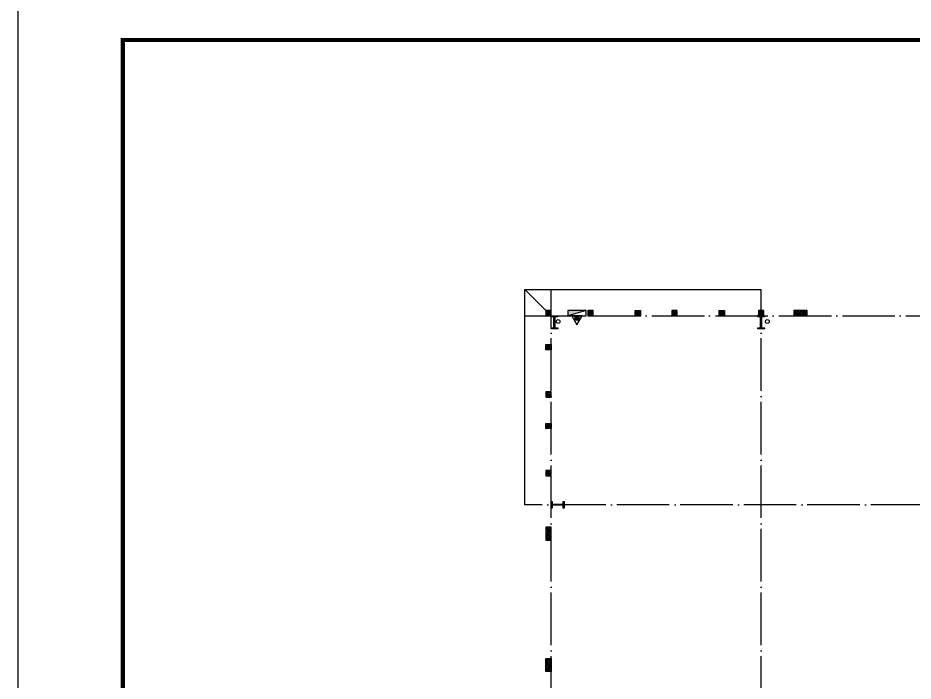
# Model space of a CAD drawing. Extents: x 1036631 to 1215829, y 514619 to 909419.
# Drawn here: x 1096949 to 1131059, y 757406 to 782659 of the extents above; entities that cross this region are included whole.
import ezdxf

# ---------------------------------------------------------------- set-up
doc = ezdxf.new("R2010")
doc.units = 0
doc.header["$LTSCALE"] = 1000
doc.header["$MEASUREMENT"] = 0
doc.linetypes.add('DOTE', pattern=[2.42, 2, -0.2, 0.02, -0.2])
for name, color, linetype in [('DOTE', 1, 'Continuous'), ('EQUIP_消火栓', 7, 'Continuous'), ('EQUIP_消防', 7, 'Continuous'), ('GZ', 7, 'Continuous'), ('PUB_TITLE', 4, 'Continuous'), ('VPIPE-消防', 1, 'TG_XH'), ('刚柱', 2, 'Continuous'), ('卫浴', 7, 'Continuous'), ('散水', 32, 'Continuous')]:
    doc.layers.add(name, color=color, linetype=linetype)
doc.styles.add('TG_LINETYPE', font='SIMPLEX', dxfattribs={"width": 0.8, "height": 3, "bigfont": 'HZTXT'})
doc.linetypes.add('TG_XH', pattern='A,2,-0.6,["XH",TG_LINETYPE,S=0.1,R=0,X=-0.52,Y=-0.15],0', length=2.6)

# ---------------------------------------------------------------- blocks, each defined once
blk = doc.blocks.new('sdhfxdhnfdhx')
h = blk.add_hatch(color=256)
h.paths.add_polyline_path([(3050366, 936899), (3050616, 936899), (3050616, 936859), (3050366, 936859)])
h.paths.add_polyline_path([(3050511, 937319), (3050511, 936899), (3050471, 936899), (3050471, 937319)])
h.paths.add_polyline_path([(3050366, 937359), (3050616, 937359), (3050616, 937319), (3050366, 937319)])
for points in [[(3050366, 937359), (3050616, 937359), (3050616, 937319), (3050366, 937319)], [(3050511, 937319), (3050511, 936899), (3050471, 936899), (3050471, 937319)], [(3050366, 936899), (3050616, 936899), (3050616, 936859), (3050366, 936859)]]:
    blk.add_lwpolyline(points, close=True)
blk = doc.blocks.new('$ATTACHMENT$00000214')
h = blk.add_hatch()
h.set_pattern_fill('ANSI31', color=256, scale=200, style=0)
h.set_pattern_definition([(45, (-38543.802, -6842.639), (-17.67767, 17.67767), [])])
h.paths.add_polyline_path([(-65, 2), (65, 2), (65, -128), (-65, -128)])
for points in [[(0, 172), (-198, -172), (198, -172)], [(-65, 2), (65, 2), (65, -128), (-65, -128)]]:
    blk.add_lwpolyline(points, close=True)
blk = doc.blocks.new('$TwtSys$00000434')
for p, q in [((-0.5, 0.5), (-0.5, -0.5)), ((-0.5, -0.5), (0.5, 0.5)), ((0.5, 0.5), (-0.5, 0.5)), ((0.5, -0.5), (0.5, 0.5)), ((-0.5, -0.5), (0.5, -0.5))]:
    blk.add_line(p, q)
blk.add_solid([(0.5, -0.5), (0.5, 0.5), (-0.5, -0.5)])
blk = doc.blocks.new('xhs')
at = {"layer": 'EQUIP_消火栓', "xscale": 700.0000000000026, "yscale": 200, "zscale": 700, "rotation": 359.9999949910357}
blk.add_blockref('$TwtSys$00000434', (4416311, -1410339), dxfattribs=at)
at = {"layer": 'EQUIP_消防'}
blk.add_blockref('$ATTACHMENT$00000214', (4416311, -1410067), dxfattribs=at)

msp = doc.modelspace()

# ---------------------------------------------------------------- hatches: boundary and pattern name
at = {"layer": 'GZ'}
h = msp.add_hatch(dxfattribs=at)
h.set_pattern_fill('钢筋混凝土', color=256, scale=20, style=0)
h.set_pattern_definition([(135, (1170651.187, 695713.577), (35.35534, 35.35534), []), (130, (1170651.19, 695713.58), (-143.45204, -12.55043), [15, -165]), (185, (1170651.19, 695713.58), (27.75027, 150.43843), [12, -132]), (79.5486, (1170639.23, 695712.53), (-115.70188, 137.8879), [12.74804, -140.22842]), (133.8158, (1170651.19, 695753.58), (-213.4482, -33.1038), [22.5, -247.5]), (83.3644, (1170633.4, 695750.82), (-186.93254, 194.82357), [19.12206, -210.3426]), (188.8158, (1170651.19, 695753.58), (-186.9324, 194.8237), [18, -198]), (159, (1170631.19, 695743.58), (-119.38141, -80.52378), [15, -165]), (214, (1170631.19, 695743.58), (-48.66307, 145.03), [12, -132]), (108.5486, (1170621.24, 695736.87), (-168.04453, 64.5061), [12.74804, -140.22842]), (142.5, (1170651.187, 695713.577), (-2.43197, 66.57877), [0, -130.4, 0, -134, 0, -132.5]), (172.5, (1170651.19, 695713.58), (-52.61391, 78.88234), [0, -76.4, 0, -127.4, 0, -50.5]), (212.5, (1170695.787, 695713.58), (-106.764487, -4.510974), [0, -50, 0, -156, 0, -207]), (222.5, (1170715.79, 695713.58), (-116.63723, 20.021), [0, -65, 0, -103.6, 0, -147])])
h.paths.add_polyline_path([(1117267, 771519), (1117067, 771519), (1117067, 771319), (1117267, 771319)])
h = msp.add_hatch(dxfattribs=at)
h.set_pattern_fill('钢筋混凝土', color=256, scale=20, style=0)
h.set_pattern_definition([(135, (1172251.13, 695713.577), (35.35534, 35.35534), []), (130, (1172251.13, 695713.58), (-143.45204, -12.55043), [15, -165]), (185, (1172251.13, 695713.58), (27.75027, 150.43843), [12, -132]), (79.5486, (1172239.17, 695712.53), (-115.70188, 137.8879), [12.74804, -140.22842]), (133.8158, (1172251.13, 695753.58), (-213.4482, -33.1038), [22.5, -247.5]), (83.3644, (1172233.34, 695750.82), (-186.93254, 194.82357), [19.12206, -210.3426]), (188.8158, (1172251.13, 695753.58), (-186.9324, 194.8237), [18, -198]), (159, (1172231.13, 695743.58), (-119.38141, -80.52378), [15, -165]), (214, (1172231.13, 695743.58), (-48.66307, 145.03), [12, -132]), (108.5486, (1172221.18, 695736.87), (-168.04453, 64.5061), [12.74804, -140.22842]), (142.5, (1172251.13, 695713.577), (-2.43197, 66.57877), [0, -130.4, 0, -134, 0, -132.5]), (172.5, (1172251.13, 695713.58), (-52.61391, 78.88234), [0, -76.4, 0, -127.4, 0, -50.5]), (212.5, (1172295.73, 695713.58), (-106.764487, -4.510974), [0, -50, 0, -156, 0, -207]), (222.5, (1172315.73, 695713.58), (-116.63723, 20.021), [0, -65, 0, -103.6, 0, -147])])
h.paths.add_polyline_path([(1118866, 771519), (1118666, 771519), (1118666, 771319), (1118866, 771319)])
h = msp.add_hatch(dxfattribs=at)
h.set_pattern_fill('钢筋混凝土', color=256, scale=20, style=0)
h.set_pattern_definition([(45, (1067081.844, 695713.577), (-35.35534, 35.35534), []), (50, (1067081.84, 695713.58), (143.45204, -12.55043), [15, -165]), (355, (1067081.84, 695713.58), (-27.75027, 150.43843), [12, -132]), (100.4514, (1067093.8, 695712.53), (115.70188, 137.8879), [12.74804, -140.22842]), (46.1842, (1067081.84, 695753.58), (213.4482, -33.1038), [22.5, -247.5]), (96.6356, (1067099.63, 695750.82), (186.93254, 194.82357), [19.12206, -210.3426]), (351.1842, (1067081.84, 695753.58), (186.9324, 194.8237), [18, -198]), (21, (1067101.84, 695743.58), (119.38141, -80.52378), [15, -165]), (326, (1067101.84, 695743.58), (48.66307, 145.03), [12, -132]), (71.4514, (1067111.79, 695736.87), (168.04453, 64.5061), [12.74804, -140.22842]), (37.5, (1067081.844, 695713.577), (2.43197, 66.57877), [0, -130.4, 0, -134, 0, -132.5]), (7.5, (1067081.844, 695713.58), (52.61391, 78.88234), [0, -76.4, 0, -127.4, 0, -50.5]), (327.5, (1067037.244, 695713.58), (106.764487, -4.510974), [0, -50, 0, -156, 0, -207]), (317.5, (1067017.24, 695713.58), (116.63723, 20.021), [0, -65, 0, -103.6, 0, -147])])
h.paths.add_polyline_path([(1120466, 771519), (1120666, 771519), (1120666, 771319), (1120466, 771319)])
h = msp.add_hatch(dxfattribs=at)
h.set_pattern_fill('钢筋混凝土', color=256, scale=20, style=0)
h.set_pattern_definition([(135, (1175451.435, 695713.577), (35.35534, 35.35534), []), (130, (1175451.43, 695713.58), (-143.45204, -12.55043), [15, -165]), (185, (1175451.43, 695713.58), (27.75027, 150.43843), [12, -132]), (79.5486, (1175439.48, 695712.53), (-115.70188, 137.8879), [12.74804, -140.22842]), (133.8158, (1175451.43, 695753.58), (-213.4482, -33.1038), [22.5, -247.5]), (83.3644, (1175433.65, 695750.82), (-186.93254, 194.82357), [19.12206, -210.3426]), (188.8158, (1175451.43, 695753.58), (-186.9324, 194.8237), [18, -198]), (159, (1175431.43, 695743.58), (-119.38141, -80.52378), [15, -165]), (214, (1175431.43, 695743.58), (-48.66307, 145.03), [12, -132]), (108.5486, (1175421.49, 695736.87), (-168.04453, 64.5061), [12.74804, -140.22842]), (142.5, (1175451.435, 695713.577), (-2.43197, 66.57877), [0, -130.4, 0, -134, 0, -132.5]), (172.5, (1175451.435, 695713.58), (-52.61391, 78.88234), [0, -76.4, 0, -127.4, 0, -50.5]), (212.5, (1175496.035, 695713.58), (-106.764487, -4.510974), [0, -50, 0, -156, 0, -207]), (222.5, (1175516.035, 695713.58), (-116.63723, 20.021), [0, -65, 0, -103.6, 0, -147])])
h.paths.add_polyline_path([(1122067, 771519), (1121867, 771519), (1121867, 771319), (1122067, 771319)])
h = msp.add_hatch(dxfattribs=at)
h.set_pattern_fill('钢筋混凝土', color=256, scale=20, style=0)
h.set_pattern_definition([(45, (1070282.15, 695713.577), (-35.35534, 35.35534), []), (50, (1070282.15, 695713.58), (143.45204, -12.55043), [15, -165]), (355, (1070282.15, 695713.58), (-27.75027, 150.43843), [12, -132]), (100.4514, (1070294.1, 695712.53), (115.70188, 137.8879), [12.74804, -140.22842]), (46.1842, (1070282.15, 695753.58), (213.4482, -33.1038), [22.5, -247.5]), (96.6356, (1070299.94, 695750.82), (186.93254, 194.82357), [19.12206, -210.3426]), (351.1842, (1070282.15, 695753.58), (186.9324, 194.8237), [18, -198]), (21, (1070302.15, 695743.58), (119.38141, -80.52378), [15, -165]), (326, (1070302.15, 695743.58), (48.66307, 145.03), [12, -132]), (71.4514, (1070312.1, 695736.87), (168.04453, 64.5061), [12.74804, -140.22842]), (37.5, (1070282.15, 695713.577), (2.43197, 66.57877), [0, -130.4, 0, -134, 0, -132.5]), (7.5, (1070282.15, 695713.58), (52.61391, 78.88234), [0, -76.4, 0, -127.4, 0, -50.5]), (327.5, (1070237.55, 695713.58), (106.764487, -4.510974), [0, -50, 0, -156, 0, -207]), (317.5, (1070217.55, 695713.58), (116.63723, 20.021), [0, -65, 0, -103.6, 0, -147])])
h.paths.add_polyline_path([(1123667, 771519), (1123867, 771519), (1123867, 771319), (1123667, 771319)])
h = msp.add_hatch(dxfattribs=at)
h.set_pattern_fill('钢筋混凝土', color=256, scale=20, style=0)
h.set_pattern_definition([(135, (1178751.187, 695713.577), (35.35534, 35.35534), []), (130, (1178751.19, 695713.58), (-143.45204, -12.55043), [15, -165]), (185, (1178751.19, 695713.58), (27.75027, 150.43843), [12, -132]), (79.5486, (1178739.23, 695712.53), (-115.70188, 137.8879), [12.74804, -140.22842]), (133.8158, (1178751.19, 695753.58), (-213.4482, -33.1038), [22.5, -247.5]), (83.3644, (1178733.4, 695750.82), (-186.93254, 194.82357), [19.12206, -210.3426]), (188.8158, (1178751.19, 695753.58), (-186.9324, 194.8237), [18, -198]), (159, (1178731.19, 695743.58), (-119.38141, -80.52378), [15, -165]), (214, (1178731.19, 695743.58), (-48.66307, 145.03), [12, -132]), (108.5486, (1178721.24, 695736.87), (-168.04453, 64.5061), [12.74804, -140.22842]), (142.5, (1178751.187, 695713.577), (-2.43197, 66.57877), [0, -130.4, 0, -134, 0, -132.5]), (172.5, (1178751.19, 695713.58), (-52.61391, 78.88234), [0, -76.4, 0, -127.4, 0, -50.5]), (212.5, (1178795.787, 695713.58), (-106.764487, -4.510974), [0, -50, 0, -156, 0, -207]), (222.5, (1178815.79, 695713.58), (-116.63723, 20.021), [0, -65, 0, -103.6, 0, -147])])
h.paths.add_polyline_path([(1125367, 771519), (1125167, 771519), (1125167, 771319), (1125367, 771319)])
h = msp.add_hatch(dxfattribs=at)
h.set_pattern_fill('钢筋混凝土', color=256, scale=20, style=0)
h.set_pattern_definition([(135, (1180401.187, 695713.577), (35.35534, 35.35534), []), (130, (1180401.19, 695713.58), (-143.45204, -12.55043), [15, -165]), (185, (1180401.19, 695713.58), (27.75027, 150.43843), [12, -132]), (79.5486, (1180389.23, 695712.53), (-115.70188, 137.8879), [12.74804, -140.22842]), (133.8158, (1180401.19, 695753.58), (-213.4482, -33.1038), [22.5, -247.5]), (83.3644, (1180383.4, 695750.82), (-186.93254, 194.82357), [19.12206, -210.3426]), (188.8158, (1180401.19, 695753.58), (-186.9324, 194.8237), [18, -198]), (159, (1180381.19, 695743.58), (-119.38141, -80.52378), [15, -165]), (214, (1180381.19, 695743.58), (-48.66307, 145.03), [12, -132]), (108.5486, (1180371.24, 695736.87), (-168.04453, 64.5061), [12.74804, -140.22842]), (142.5, (1180401.187, 695713.577), (-2.43197, 66.57877), [0, -130.4, 0, -134, 0, -132.5]), (172.5, (1180401.19, 695713.58), (-52.61391, 78.88234), [0, -76.4, 0, -127.4, 0, -50.5]), (212.5, (1180445.787, 695713.58), (-106.764487, -4.510974), [0, -50, 0, -156, 0, -207]), (222.5, (1180465.79, 695713.58), (-116.63723, 20.021), [0, -65, 0, -103.6, 0, -147])])
h.paths.add_polyline_path([(1127017, 771519), (1126517, 771519), (1126517, 771319), (1127017, 771319)])
h = msp.add_hatch(dxfattribs=at)
h.set_pattern_fill('钢筋混凝土', color=256, scale=20, style=0)
h.set_pattern_definition([(225, (1170651.187, 845823.623), (35.35534, -35.35534), []), (230, (1170651.19, 845823.62), (-143.45204, 12.55043), [15, -165]), (175, (1170651.19, 845823.62), (27.75027, -150.43843), [12, -132]), (280.4514, (1170639.23, 845824.67), (-115.70188, -137.8879), [12.74804, -140.22842]), (226.1842, (1170651.19, 845783.62), (-213.4482, 33.1038), [22.5, -247.5]), (276.6356, (1170633.4, 845786.38), (-186.93254, -194.82357), [19.12206, -210.3426]), (171.1842, (1170651.19, 845783.62), (-186.9324, -194.8237), [18, -198]), (201, (1170631.19, 845793.62), (-119.38141, 80.52378), [15, -165]), (146, (1170631.19, 845793.62), (-48.66307, -145.03), [12, -132]), (251.4514, (1170621.24, 845800.33), (-168.04453, -64.5061), [12.74804, -140.22842]), (217.5, (1170651.187, 845823.623), (-2.43197, -66.57877), [0, -130.4, 0, -134, 0, -132.5]), (187.5, (1170651.19, 845823.62), (-52.61391, -78.88234), [0, -76.4, 0, -127.4, 0, -50.5]), (147.5, (1170695.787, 845823.623), (-106.764487, 4.510974), [0, -50, 0, -156, 0, -207]), (137.5, (1170715.79, 845823.62), (-116.63723, -20.021), [0, -65, 0, -103.6, 0, -147])])
h.paths.add_polyline_path([(1117267, 770018), (1117067, 770018), (1117067, 770218), (1117267, 770218)])
h = msp.add_hatch(dxfattribs=at)
h.set_pattern_fill('钢筋混凝土', color=256, scale=20, style=0)
h.set_pattern_definition([(135, (1170651.187, 692613.295), (35.35534, 35.35534), []), (130, (1170651.19, 692613.3), (-143.45204, -12.55043), [15, -165]), (185, (1170651.19, 692613.3), (27.75027, 150.43843), [12, -132]), (79.5486, (1170639.23, 692612.25), (-115.70188, 137.8879), [12.74804, -140.22842]), (133.8158, (1170651.19, 692653.3), (-213.4482, -33.1038), [22.5, -247.5]), (83.3644, (1170633.4, 692650.54), (-186.93254, 194.82357), [19.12206, -210.3426]), (188.8158, (1170651.19, 692653.3), (-186.9324, 194.8237), [18, -198]), (159, (1170631.19, 692643.3), (-119.38141, -80.52378), [15, -165]), (214, (1170631.19, 692643.3), (-48.66307, 145.03), [12, -132]), (108.5486, (1170621.24, 692636.58), (-168.04453, 64.5061), [12.74804, -140.22842]), (142.5, (1170651.187, 692613.295), (-2.43197, 66.57877), [0, -130.4, 0, -134, 0, -132.5]), (172.5, (1170651.19, 692613.295), (-52.61391, 78.88234), [0, -76.4, 0, -127.4, 0, -50.5]), (212.5, (1170695.787, 692613.295), (-106.764487, -4.510974), [0, -50, 0, -156, 0, -207]), (222.5, (1170715.79, 692613.29), (-116.63723, 20.021), [0, -65, 0, -103.6, 0, -147])])
h.paths.add_polyline_path([(1117267, 768418), (1117067, 768418), (1117067, 768218), (1117267, 768218)])
h = msp.add_hatch(dxfattribs=at)
h.set_pattern_fill('钢筋混凝土', color=256, scale=20, style=0)
h.set_pattern_definition([(225, (1170651.187, 842824.11), (35.35534, -35.35534), []), (230, (1170651.19, 842824.11), (-143.45204, 12.55043), [15, -165]), (175, (1170651.19, 842824.11), (27.75027, -150.43843), [12, -132]), (280.4514, (1170639.23, 842825.15), (-115.70188, -137.8879), [12.74804, -140.22842]), (226.1842, (1170651.19, 842784.1), (-213.4482, 33.1038), [22.5, -247.5]), (276.6356, (1170633.4, 842786.87), (-186.93254, -194.82357), [19.12206, -210.3426]), (171.1842, (1170651.19, 842784.1), (-186.9324, -194.8237), [18, -198]), (201, (1170631.19, 842794.11), (-119.38141, 80.52378), [15, -165]), (146, (1170631.19, 842794.11), (-48.66307, -145.03), [12, -132]), (251.4514, (1170621.24, 842800.82), (-168.04453, -64.5061), [12.74804, -140.22842]), (217.5, (1170651.187, 842824.11), (-2.43197, -66.57877), [0, -130.4, 0, -134, 0, -132.5]), (187.5, (1170651.19, 842824.11), (-52.61391, -78.88234), [0, -76.4, 0, -127.4, 0, -50.5]), (147.5, (1170695.787, 842824.11), (-106.764487, 4.510974), [0, -50, 0, -156, 0, -207]), (137.5, (1170715.79, 842824.11), (-116.63723, -20.021), [0, -65, 0, -103.6, 0, -147])])
h.paths.add_polyline_path([(1117267, 767019), (1117067, 767019), (1117067, 767219), (1117267, 767219)])
h = msp.add_hatch(dxfattribs=at)
h.set_pattern_fill('钢筋混凝土', color=256, scale=20, style=0)
h.set_pattern_definition([(135, (1170651.187, 689613.78), (35.35534, 35.35534), []), (130, (1170651.19, 689613.78), (-143.45204, -12.55043), [15, -165]), (185, (1170651.19, 689613.78), (27.75027, 150.43843), [12, -132]), (79.5486, (1170639.23, 689612.73), (-115.70188, 137.8879), [12.74804, -140.22842]), (133.8158, (1170651.19, 689653.78), (-213.4482, -33.1038), [22.5, -247.5]), (83.3644, (1170633.4, 689651.02), (-186.93254, 194.82357), [19.12206, -210.3426]), (188.8158, (1170651.19, 689653.78), (-186.9324, 194.8237), [18, -198]), (159, (1170631.19, 689643.78), (-119.38141, -80.52378), [15, -165]), (214, (1170631.19, 689643.78), (-48.66307, 145.03), [12, -132]), (108.5486, (1170621.24, 689637.07), (-168.04453, 64.5061), [12.74804, -140.22842]), (142.5, (1170651.187, 689613.78), (-2.43197, 66.57877), [0, -130.4, 0, -134, 0, -132.5]), (172.5, (1170651.19, 689613.78), (-52.61391, 78.88234), [0, -76.4, 0, -127.4, 0, -50.5]), (212.5, (1170695.787, 689613.78), (-106.764487, -4.510974), [0, -50, 0, -156, 0, -207]), (222.5, (1170715.79, 689613.78), (-116.63723, 20.021), [0, -65, 0, -103.6, 0, -147])])
h.paths.add_polyline_path([(1117267, 765419), (1117067, 765419), (1117067, 765219), (1117267, 765219)])
h = msp.add_hatch(dxfattribs=at)
h.set_pattern_fill('钢筋混凝土', color=256, scale=20, style=0)
h.set_pattern_definition([(135, (1170651.187, 687163.577), (35.35534, 35.35534), []), (130, (1170651.19, 687163.58), (-143.45204, -12.55043), [15, -165]), (185, (1170651.19, 687163.58), (27.75027, 150.43843), [12, -132]), (79.5486, (1170639.23, 687162.53), (-115.70188, 137.8879), [12.74804, -140.22842]), (133.8158, (1170651.19, 687203.58), (-213.4482, -33.1038), [22.5, -247.5]), (83.3644, (1170633.4, 687200.82), (-186.93254, 194.82357), [19.12206, -210.3426]), (188.8158, (1170651.19, 687203.58), (-186.9324, 194.8237), [18, -198]), (159, (1170631.19, 687193.58), (-119.38141, -80.52378), [15, -165]), (214, (1170631.19, 687193.58), (-48.66307, 145.03), [12, -132]), (108.5486, (1170621.24, 687186.87), (-168.04453, 64.5061), [12.74804, -140.22842]), (142.5, (1170651.187, 687163.577), (-2.43197, 66.57877), [0, -130.4, 0, -134, 0, -132.5]), (172.5, (1170651.19, 687163.58), (-52.61391, 78.88234), [0, -76.4, 0, -127.4, 0, -50.5]), (212.5, (1170695.787, 687163.58), (-106.764487, -4.510974), [0, -50, 0, -156, 0, -207]), (222.5, (1170715.79, 687163.58), (-116.63723, 20.021), [0, -65, 0, -103.6, 0, -147])])
h.paths.add_polyline_path([(1117267, 763269), (1117067, 763269), (1117067, 762769), (1117267, 762769)])
h = msp.add_hatch(dxfattribs=at)
h.set_pattern_fill('钢筋混凝土', color=256, scale=20, style=0)
h.set_pattern_definition([(225, (1170651.187, 833873.906), (35.35534, -35.35534), []), (230, (1170651.19, 833873.9), (-143.45204, 12.55043), [15, -165]), (175, (1170651.19, 833873.9), (27.75027, -150.43843), [12, -132]), (280.4514, (1170639.23, 833874.95), (-115.70188, -137.8879), [12.74804, -140.22842]), (226.1842, (1170651.19, 833833.9), (-213.4482, 33.1038), [22.5, -247.5]), (276.6356, (1170633.4, 833836.66), (-186.93254, -194.82357), [19.12206, -210.3426]), (171.1842, (1170651.19, 833833.9), (-186.9324, -194.8237), [18, -198]), (201, (1170631.19, 833843.9), (-119.38141, 80.52378), [15, -165]), (146, (1170631.19, 833843.9), (-48.66307, -145.03), [12, -132]), (251.4514, (1170621.24, 833850.62), (-168.04453, -64.5061), [12.74804, -140.22842]), (217.5, (1170651.187, 833873.906), (-2.43197, -66.57877), [0, -130.4, 0, -134, 0, -132.5]), (187.5, (1170651.19, 833873.906), (-52.61391, -78.88234), [0, -76.4, 0, -127.4, 0, -50.5]), (147.5, (1170695.787, 833873.906), (-106.764487, 4.510974), [0, -50, 0, -156, 0, -207]), (137.5, (1170715.79, 833873.91), (-116.63723, -20.021), [0, -65, 0, -103.6, 0, -147])])
h.paths.add_polyline_path([(1117267, 757769), (1117067, 757769), (1117067, 758269), (1117267, 758269)])

# ---------------------------------------------------------------- linework, layer by layer
at = {"layer": 'DOTE', "color": 251, "linetype": 'DOTE'}
for p, q in [((1117267, 727319), (1117267, 772319)), ((1125267, 727319), (1125267, 772319)), ((1116267, 771319), (1182267, 771319)), ((1182267, 764119), (1116267, 764119))]:
    msp.add_line(p, q, dxfattribs=at)
at = {"layer": 'GZ'}
for points in [[(1117267, 771519), (1117067, 771519), (1117067, 771319), (1117267, 771319)], [(1118866, 771519), (1118666, 771519), (1118666, 771319), (1118866, 771319)], [(1120466, 771519), (1120666, 771519), (1120666, 771319), (1120466, 771319)], [(1122067, 771519), (1121867, 771519), (1121867, 771319), (1122067, 771319)], [(1123667, 771519), (1123867, 771519), (1123867, 771319), (1123667, 771319)], [(1125367, 771519), (1125167, 771519), (1125167, 771319), (1125367, 771319)], [(1127017, 771519), (1126517, 771519), (1126517, 771319), (1127017, 771319)], [(1117267, 770018), (1117067, 770018), (1117067, 770218), (1117267, 770218)], [(1117267, 768418), (1117067, 768418), (1117067, 768218), (1117267, 768218)], [(1117267, 767019), (1117067, 767019), (1117067, 767219), (1117267, 767219)], [(1117267, 765419), (1117067, 765419), (1117067, 765219), (1117267, 765219)], [(1117267, 763269), (1117067, 763269), (1117067, 762769), (1117267, 762769)], [(1117267, 757769), (1117067, 757769), (1117067, 758269), (1117267, 758269)]]:
    msp.add_lwpolyline(points, close=True, dxfattribs=at)
at = {"layer": 'PUB_TITLE'}
msp.add_lwpolyline([(1096949, 716219), (1215829, 716219), (1215829, 783419), (1096949, 783419)], close=True, dxfattribs=at)
at = {"layer": 'PUB_TITLE', "const_width": 160}
msp.add_lwpolyline([(1100949, 717819), (1214229, 717819), (1214229, 781819), (1100949, 781819)], close=True, dxfattribs=at)
at = {"layer": '卫浴', "color": 1}
for centre in [(1117535, 771099), (1125504, 771099)]:
    msp.add_circle(centre, 75, dxfattribs=at)
at = {"layer": '散水'}
msp.add_line((1116267, 772319), (1117067, 771519), dxfattribs=at)
msp.add_lwpolyline([(1116267, 764119), (1116267, 772319), (1125267, 772319)], dxfattribs=at)

# ---------------------------------------------------------------- block references
at = {"layer": 'VPIPE-消防', "color": 1, "rotation": 180}
msp.add_blockref('xhs', (5534563, -638920), dxfattribs=at)
at = {"layer": '刚柱'}
for p in [(-1933099, -166041), (-1925224, -166041)]:
    msp.add_blockref('sdhfxdhnfdhx', p, dxfattribs=at)
at = {"layer": '刚柱', "rotation": 270}
msp.add_blockref('sdhfxdhnfdhx', (180407, 3814610), dxfattribs=at)

doc.saveas('drawing.dxf')
